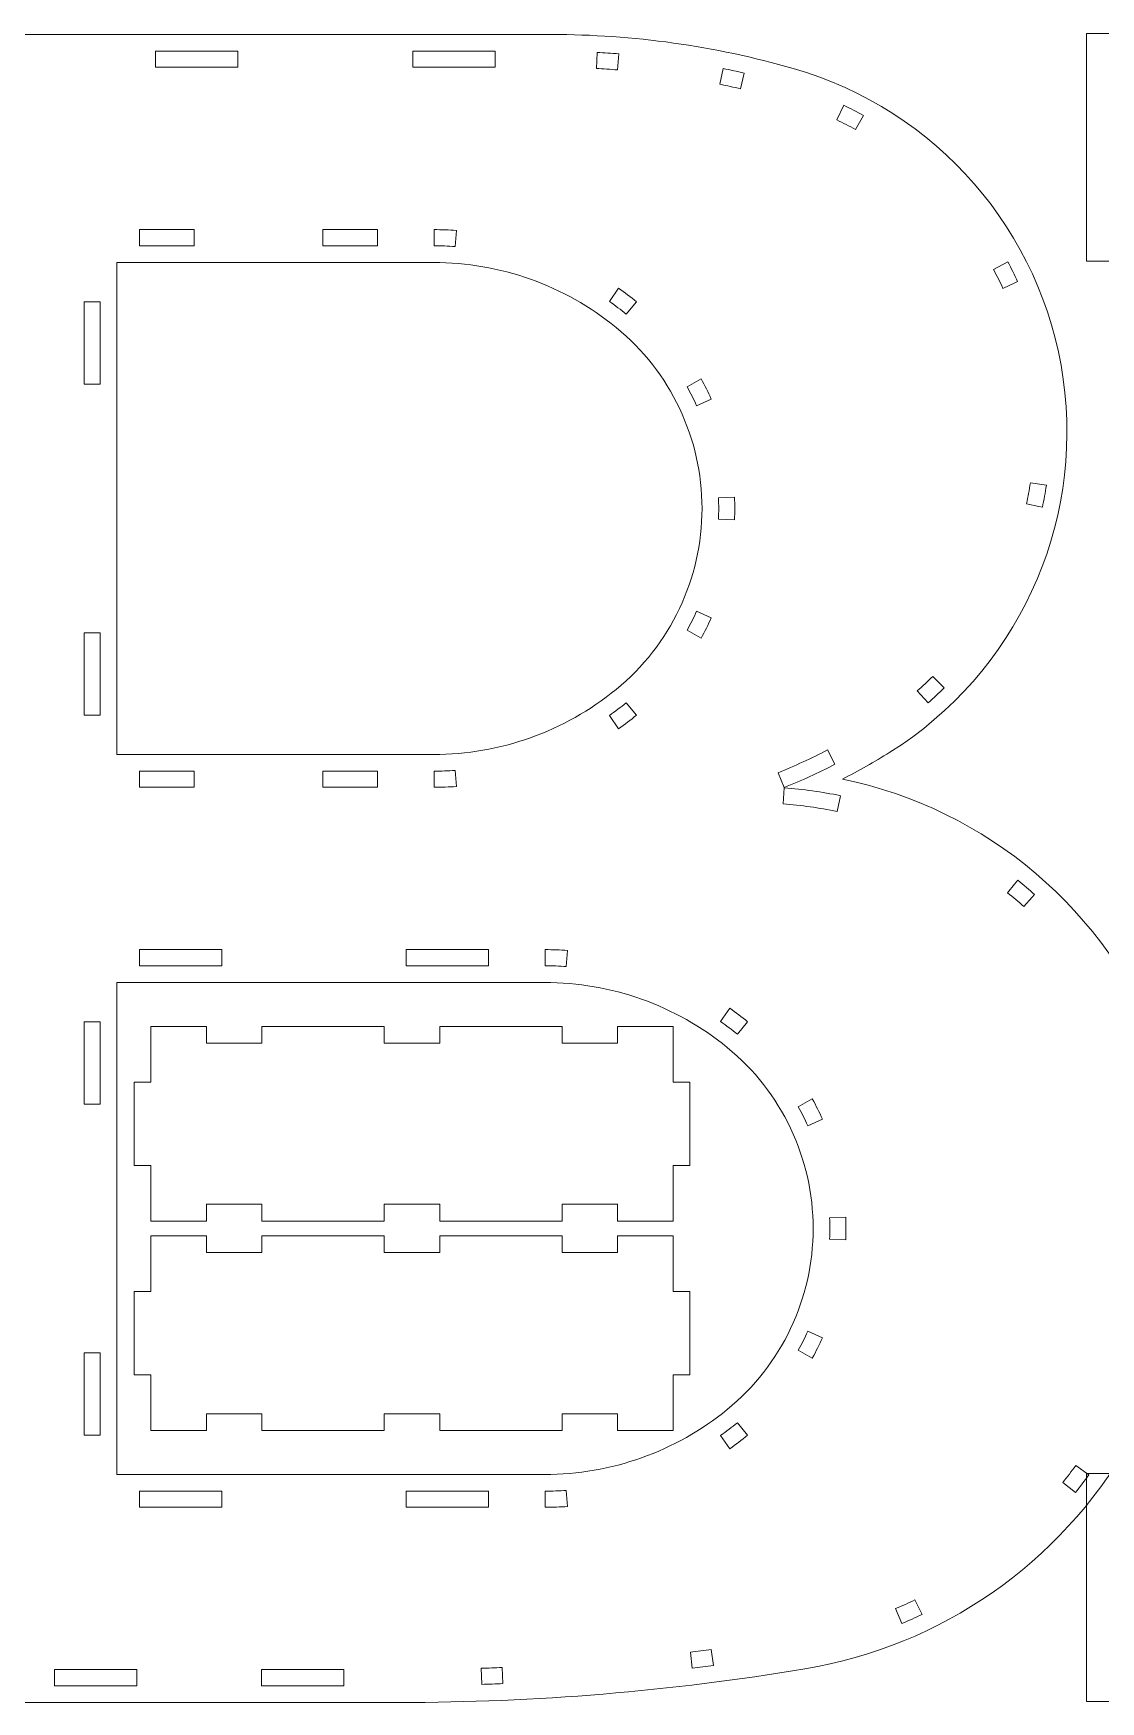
# Model space of a CAD drawing. Header units: millimetres. Extents: x -385 to 385, y -605 to 605.
# Drawn here: x -195.1 to -3, y -401.7 to -101.6 of the extents above; entities that cross this region are included whole.
import ezdxf

# ---------------------------------------------------------------- set-up
doc = ezdxf.new("R2010")
doc.units = ezdxf.units.MM
doc.header["$MEASUREMENT"] = 0
doc.layers.add('Camada 1', color=7, linetype='Continuous')

msp = doc.modelspace()

# ---------------------------------------------------------------- linework, layer by layer
at = {"layer": 'Camada 1', "color": 250, "lineweight": 20}
for points, knots in [([(-49.4804, -235.7803), (-23.5463, -241.1244), (-1.7989, -259.3912), (7.7275, -284.6107), (7.7275, -284.6107), (16.5055, -307.8492), (14.4118, -333.8051), (2.0224, -355.3361), (2.0224, -355.3361), (-10.3677, -376.8686), (-31.7535, -391.7199), (-56.2576, -395.8086), (-56.2576, -395.8086), (-80.3429, -399.8274), (-104.7484, -401.8495), (-129.1667, -401.8495), (-129.1667, -401.8495), (-129.1667, -401.8495), (-281.896, -401.8495), (-281.896, -401.8495), (-281.896, -401.8495), (-281.896, -401.8495), (-281.896, -360.8495), (-281.896, -360.8495), (-281.896, -360.8495), (-281.896, -360.8495), (-256.106, -360.8495), (-256.106, -360.8495), (-256.106, -360.8495), (-247.8208, -360.8495), (-241.106, -354.1348), (-241.106, -345.8496), (-241.106, -345.8496), (-241.106, -345.8496), (-241.106, -157.8496), (-241.106, -157.8496), (-241.106, -157.8496), (-241.106, -153.8715), (-242.6865, -150.056), (-245.4994, -147.243), (-245.4994, -147.243), (-248.3124, -144.4301), (-252.1279, -142.8496), (-256.106, -142.8496), (-256.106, -142.8496), (-256.106, -142.8496), (-281.896, -142.8496), (-281.896, -142.8496), (-281.896, -142.8496), (-281.896, -142.8496), (-281.896, -101.8496), (-281.896, -101.8496), (-281.896, -101.8496), (-281.896, -101.8496), (-101.9049, -101.8496), (-101.9049, -101.8496), (-101.9049, -101.8496), (-87.1881, -101.8496), (-72.5171, -103.9106), (-58.37, -107.9657), (-58.37, -107.9657), (-32.5653, -115.3624), (-13.5263, -137.2482), (-9.7742, -163.8286), (-9.7742, -163.8286), (-6.0251, -190.3869), (-18.2773, -216.7215), (-41.0074, -230.9603), (-41.0074, -230.9603), (-43.7625, -232.6861), (-46.59, -234.2944), (-49.4804, -235.7803)], [0, 0, 0, 0, 0.05263158, 0.05263158, 0.05263158, 0.05263158, 0.10526316, 0.10526316, 0.10526316, 0.10526316, 0.15789474, 0.15789474, 0.15789474, 0.15789474, 0.21052632, 0.21052632, 0.21052632, 0.21052632, 0.26315789, 0.26315789, 0.26315789, 0.26315789, 0.31578947, 0.31578947, 0.31578947, 0.31578947, 0.36842105, 0.36842105, 0.36842105, 0.36842105, 0.42105263, 0.42105263, 0.42105263, 0.42105263, 0.47368421, 0.47368421, 0.47368421, 0.47368421, 0.52631579, 0.52631579, 0.52631579, 0.52631579, 0.57894737, 0.57894737, 0.57894737, 0.57894737, 0.63157895, 0.63157895, 0.63157895, 0.63157895, 0.68421053, 0.68421053, 0.68421053, 0.68421053, 0.73684211, 0.73684211, 0.73684211, 0.73684211, 0.78947368, 0.78947368, 0.78947368, 0.78947368, 0.84210526, 0.84210526, 0.84210526, 0.84210526, 0.89473684, 0.89473684, 0.89473684, 0.89473684, 1, 1, 1, 1]), ([(226.8447, -267.7189), (252.7788, -262.3748), (274.5262, -244.108), (284.0526, -218.8885), (284.0526, -218.8885), (292.8306, -195.65), (290.7369, -169.6941), (278.3475, -148.1631), (278.3475, -148.1631), (265.9574, -126.6306), (244.5716, -111.7793), (220.0675, -107.6906), (220.0675, -107.6906), (195.9822, -103.6718), (171.5767, -101.6497), (147.1584, -101.6497), (147.1584, -101.6497), (147.1584, -101.6497), (-5.5709, -101.6497), (-5.5709, -101.6497), (-5.5709, -101.6497), (-5.5709, -101.6497), (-5.5709, -142.6497), (-5.5709, -142.6497), (-5.5709, -142.6497), (-5.5709, -142.6497), (20.2191, -142.6497), (20.2191, -142.6497), (20.2191, -142.6497), (28.5043, -142.6497), (35.2191, -149.3644), (35.2191, -157.6496), (35.2191, -157.6496), (35.2191, -157.6496), (35.2191, -345.6496), (35.2191, -345.6496), (35.2191, -345.6496), (35.2191, -349.6277), (33.6386, -353.4432), (30.8257, -356.2562), (30.8257, -356.2562), (28.0127, -359.0691), (24.1972, -360.6496), (20.2191, -360.6496), (20.2191, -360.6496), (20.2191, -360.6496), (-5.5709, -360.6496), (-5.5709, -360.6496), (-5.5709, -360.6496), (-5.5709, -360.6496), (-5.5709, -401.6496), (-5.5709, -401.6496), (-5.5709, -401.6496), (-5.5709, -401.6496), (174.4202, -401.6496), (174.4202, -401.6496), (174.4202, -401.6496), (189.137, -401.6496), (203.808, -399.5886), (217.9551, -395.5335), (217.9551, -395.5335), (243.7598, -388.1368), (262.7988, -366.251), (266.5509, -339.6706), (266.5509, -339.6706), (270.3, -313.1123), (258.0478, -286.7777), (235.3177, -272.5389), (235.3177, -272.5389), (232.5626, -270.8131), (229.7351, -269.2048), (226.8447, -267.7189)], [0, 0, 0, 0, 0.05263158, 0.05263158, 0.05263158, 0.05263158, 0.10526316, 0.10526316, 0.10526316, 0.10526316, 0.15789474, 0.15789474, 0.15789474, 0.15789474, 0.21052632, 0.21052632, 0.21052632, 0.21052632, 0.26315789, 0.26315789, 0.26315789, 0.26315789, 0.31578947, 0.31578947, 0.31578947, 0.31578947, 0.36842105, 0.36842105, 0.36842105, 0.36842105, 0.42105263, 0.42105263, 0.42105263, 0.42105263, 0.47368421, 0.47368421, 0.47368421, 0.47368421, 0.52631579, 0.52631579, 0.52631579, 0.52631579, 0.57894737, 0.57894737, 0.57894737, 0.57894737, 0.63157895, 0.63157895, 0.63157895, 0.63157895, 0.68421053, 0.68421053, 0.68421053, 0.68421053, 0.73684211, 0.73684211, 0.73684211, 0.73684211, 0.78947368, 0.78947368, 0.78947368, 0.78947368, 0.84210526, 0.84210526, 0.84210526, 0.84210526, 0.89473684, 0.89473684, 0.89473684, 0.89473684, 1, 1, 1, 1]), ([(-173.1384, -104.8496), (-173.1384, -104.8496), (-173.1384, -107.7498), (-173.1384, -107.7498), (-173.1384, -107.7498), (-173.1384, -107.7498), (-158.3384, -107.7498), (-158.3384, -107.7498), (-158.3384, -107.7498), (-158.3384, -107.7498), (-158.3384, -104.8496), (-158.3384, -104.8496), (-158.3384, -104.8496), (-158.3384, -104.8496), (-173.1384, -104.8496), (-173.1384, -104.8496)], [0, 0, 0, 0, 0.2, 0.2, 0.2, 0.2, 0.4, 0.4, 0.4, 0.4, 0.6, 0.6, 0.6, 0.6, 1, 1, 1, 1]), ([(-126.8097, -104.8496), (-126.8097, -104.8496), (-126.8097, -107.7498), (-126.8097, -107.7498), (-126.8097, -107.7498), (-126.8097, -107.7498), (-112.0097, -107.7498), (-112.0097, -107.7498), (-112.0097, -107.7498), (-112.0097, -107.7498), (-112.0097, -104.8496), (-112.0097, -104.8496), (-112.0097, -104.8496), (-112.0097, -104.8496), (-126.8097, -104.8496), (-126.8097, -104.8496)], [0, 0, 0, 0, 0.2, 0.2, 0.2, 0.2, 0.4, 0.4, 0.4, 0.4, 0.6, 0.6, 0.6, 0.6, 1, 1, 1, 1]), ([(-93.6548, -105.0695), (-93.6548, -105.0695), (-93.8073, -107.9657), (-93.8073, -107.9657), (-93.8073, -107.9657), (-92.5415, -108.0333), (-91.2766, -108.1167), (-90.0129, -108.2158), (-90.0129, -108.2158), (-90.0129, -108.2158), (-89.7841, -105.3243), (-89.7841, -105.3243), (-89.7841, -105.3243), (-91.0729, -105.2232), (-92.3633, -105.1383), (-93.6548, -105.0695)], [0, 0, 0, 0, 0.2, 0.2, 0.2, 0.2, 0.4, 0.4, 0.4, 0.4, 0.6, 0.6, 0.6, 0.6, 1, 1, 1, 1]), ([(-70.9882, -107.9643), (-70.9882, -107.9643), (-71.565, -110.8075), (-71.565, -110.8075), (-71.565, -110.8075), (-70.3229, -111.0604), (-69.084, -111.3288), (-67.8486, -111.6126), (-67.8486, -111.6126), (-67.8486, -111.6126), (-67.1971, -108.7857), (-67.1971, -108.7857), (-67.1971, -108.7857), (-68.4576, -108.4961), (-69.7214, -108.2222), (-70.9882, -107.9643)], [0, 0, 0, 0, 0.2, 0.2, 0.2, 0.2, 0.4, 0.4, 0.4, 0.4, 0.6, 0.6, 0.6, 0.6, 1, 1, 1, 1]), ([(-49.2876, -114.5859), (-49.2876, -114.5859), (-49.2893, -114.5893), (-49.2893, -114.5893), (-49.2893, -114.5893), (-49.2893, -114.5893), (-50.5352, -117.2077), (-50.5352, -117.2077), (-50.5352, -117.2077), (-49.3883, -117.7508), (-48.258, -118.329), (-47.1466, -118.9413), (-47.1466, -118.9413), (-47.1466, -118.9413), (-45.7387, -116.4027), (-45.7387, -116.4027), (-45.7387, -116.4027), (-46.8997, -115.7631), (-48.0825, -115.1563), (-49.2876, -114.5859)], [0, 0, 0, 0, 0.16666667, 0.16666667, 0.16666667, 0.16666667, 0.33333333, 0.33333333, 0.33333333, 0.33333333, 0.5, 0.5, 0.5, 0.5, 0.66666667, 0.66666667, 0.66666667, 0.66666667, 1, 1, 1, 1]), ([(-166.2107, -139.8496), (-166.2107, -139.8496), (-166.2107, -136.9498), (-166.2107, -136.9498), (-166.2107, -136.9498), (-166.2107, -136.9498), (-176.0107, -136.9498), (-176.0107, -136.9498), (-176.0107, -136.9498), (-176.0107, -136.9498), (-176.0107, -139.8496), (-176.0107, -139.8496), (-176.0107, -139.8496), (-176.0107, -139.8496), (-166.2107, -139.8496), (-166.2107, -139.8496)], [0, 0, 0, 0, 0.2, 0.2, 0.2, 0.2, 0.4, 0.4, 0.4, 0.4, 0.6, 0.6, 0.6, 0.6, 1, 1, 1, 1]), ([(-133.2107, -139.8496), (-133.2107, -139.8496), (-133.2107, -136.9498), (-133.2107, -136.9498), (-133.2107, -136.9498), (-133.2107, -136.9498), (-143.0107, -136.9498), (-143.0107, -136.9498), (-143.0107, -136.9498), (-143.0107, -136.9498), (-143.0107, -139.8496), (-143.0107, -139.8496), (-143.0107, -139.8496), (-143.0107, -139.8496), (-133.2107, -139.8496), (-133.2107, -139.8496)], [0, 0, 0, 0, 0.2, 0.2, 0.2, 0.2, 0.4, 0.4, 0.4, 0.4, 0.6, 0.6, 0.6, 0.6, 1, 1, 1, 1]), ([(-119.2132, -139.9882), (-119.2132, -139.9882), (-119.0024, -137.0958), (-119.0024, -137.0958), (-119.0024, -137.0958), (-120.3363, -137.0009), (-121.6735, -136.9522), (-123.0108, -136.9499), (-123.0108, -136.9499), (-123.0108, -136.9499), (-123.0108, -139.8501), (-123.0108, -139.8501), (-123.0108, -139.8501), (-121.7402, -139.8523), (-120.4738, -139.8987), (-119.2132, -139.9882)], [0, 0, 0, 0, 0.2, 0.2, 0.2, 0.2, 0.4, 0.4, 0.4, 0.4, 0.6, 0.6, 0.6, 0.6, 1, 1, 1, 1]), ([(-180.106, -142.8496), (-180.106, -142.8496), (-180.106, -231.3496), (-180.106, -231.3496), (-180.106, -231.3496), (-180.106, -231.3496), (-123.1061, -231.3496), (-123.1061, -231.3496), (-123.1061, -231.3496), (-111.133, -231.3496), (-99.5232, -227.2161), (-90.2441, -219.6496), (-90.2441, -219.6496), (-80.4627, -211.6735), (-74.7865, -199.7208), (-74.7865, -187.0997), (-74.7865, -187.0997), (-74.7865, -174.4786), (-80.4626, -162.5259), (-90.2439, -154.5498), (-90.2439, -154.5498), (-99.5231, -146.9832), (-111.1329, -142.8496), (-123.1061, -142.8496), (-123.1061, -142.8496), (-123.1061, -142.8496), (-180.106, -142.8496), (-180.106, -142.8496)], [0, 0, 0, 0, 0.125, 0.125, 0.125, 0.125, 0.25, 0.25, 0.25, 0.25, 0.375, 0.375, 0.375, 0.375, 0.5, 0.5, 0.5, 0.5, 0.625, 0.625, 0.625, 0.625, 0.75, 0.75, 0.75, 0.75, 1, 1, 1, 1]), ([(-19.759, -142.7355), (-19.759, -142.7355), (-22.3219, -144.1015), (-22.3219, -144.1015), (-22.3219, -144.1015), (-21.7246, -145.2211), (-21.1616, -146.359), (-20.6339, -147.5131), (-20.6339, -147.5131), (-20.6339, -147.5131), (-18.4678, -146.527), (-18.4678, -146.527), (-18.4678, -146.527), (-18.4678, -146.527), (-17.9911, -146.3044), (-17.9911, -146.3044), (-17.9911, -146.3044), (-18.5445, -145.0947), (-19.1348, -143.9048), (-19.759, -142.7355)], [0, 0, 0, 0, 0.16666667, 0.16666667, 0.16666667, 0.16666667, 0.33333333, 0.33333333, 0.33333333, 0.33333333, 0.5, 0.5, 0.5, 0.5, 0.66666667, 0.66666667, 0.66666667, 0.66666667, 1, 1, 1, 1]), ([(-183.106, -149.9498), (-183.106, -149.9498), (-186.0061, -149.9498), (-186.0061, -149.9498), (-186.0061, -149.9498), (-186.0061, -149.9498), (-186.0061, -164.7497), (-186.0061, -164.7497), (-186.0061, -164.7497), (-186.0061, -164.7497), (-183.106, -164.7497), (-183.106, -164.7497), (-183.106, -164.7497), (-183.106, -164.7497), (-183.106, -149.9498), (-183.106, -149.9498)], [0, 0, 0, 0, 0.2, 0.2, 0.2, 0.2, 0.4, 0.4, 0.4, 0.4, 0.6, 0.6, 0.6, 0.6, 1, 1, 1, 1]), ([(-88.4289, -152.1596), (-88.4289, -152.1596), (-86.5978, -149.9142), (-86.5978, -149.9142), (-86.5978, -149.9142), (-87.6356, -149.0708), (-88.7027, -148.2635), (-89.7965, -147.4941), (-89.7965, -147.4941), (-89.7965, -147.4941), (-91.4597, -149.8671), (-91.4597, -149.8671), (-91.4597, -149.8671), (-90.4261, -150.5943), (-89.4151, -151.3585), (-88.4289, -152.1596)], [0, 0, 0, 0, 0.2, 0.2, 0.2, 0.2, 0.4, 0.4, 0.4, 0.4, 0.6, 0.6, 0.6, 0.6, 1, 1, 1, 1]), ([(-75.7609, -168.6115), (-75.7609, -168.6115), (-73.1172, -167.4275), (-73.1172, -167.4275), (-73.1172, -167.4275), (-73.673, -166.1938), (-74.2809, -164.9837), (-74.939, -163.8014), (-74.939, -163.8014), (-74.939, -163.8014), (-77.4671, -165.2156), (-77.4671, -165.2156), (-77.4671, -165.2156), (-76.8507, -166.3233), (-76.2815, -167.4563), (-75.7609, -168.6115)], [0, 0, 0, 0, 0.2, 0.2, 0.2, 0.2, 0.4, 0.4, 0.4, 0.4, 0.6, 0.6, 0.6, 0.6, 1, 1, 1, 1]), ([(-12.8186, -182.9385), (-12.8186, -182.9385), (-15.6933, -182.5114), (-15.6933, -182.5114), (-15.6933, -182.5114), (-15.8809, -183.7665), (-16.1069, -185.0158), (-16.371, -186.2571), (-16.371, -186.2571), (-16.371, -186.2571), (-14.1968, -186.7233), (-14.1968, -186.7233), (-14.1968, -186.7233), (-14.1968, -186.7233), (-13.5298, -186.8603), (-13.5298, -186.8603), (-13.5298, -186.8603), (-13.2535, -185.5628), (-13.0154, -184.2552), (-12.8186, -182.9385)], [0, 0, 0, 0, 0.16666667, 0.16666667, 0.16666667, 0.16666667, 0.33333333, 0.33333333, 0.33333333, 0.33333333, 0.5, 0.5, 0.5, 0.5, 0.66666667, 0.66666667, 0.66666667, 0.66666667, 1, 1, 1, 1]), ([(-71.8266, -189), (-71.8266, -189), (-68.9342, -189.1287), (-68.9342, -189.1287), (-68.9342, -189.1287), (-68.8769, -187.7769), (-68.8769, -186.4227), (-68.9342, -185.0709), (-68.9342, -185.0709), (-68.9342, -185.0709), (-71.8266, -185.1994), (-71.8266, -185.1994), (-71.8266, -185.1994), (-71.7999, -185.831), (-71.7865, -186.4646), (-71.7865, -187.0997), (-71.7865, -187.0997), (-71.7865, -187.7348), (-71.7999, -188.3684), (-71.8266, -189)], [0, 0, 0, 0, 0.16666667, 0.16666667, 0.16666667, 0.16666667, 0.33333333, 0.33333333, 0.33333333, 0.33333333, 0.5, 0.5, 0.5, 0.5, 0.66666667, 0.66666667, 0.66666667, 0.66666667, 1, 1, 1, 1]), ([(-77.4672, -208.9838), (-77.4672, -208.9838), (-74.939, -210.398), (-74.939, -210.398), (-74.939, -210.398), (-74.2809, -209.2157), (-73.673, -208.0056), (-73.1172, -206.7719), (-73.1172, -206.7719), (-73.1172, -206.7719), (-75.7609, -205.5878), (-75.7609, -205.5878), (-75.7609, -205.5878), (-76.2815, -206.743), (-76.8507, -207.8761), (-77.4672, -208.9838)], [0, 0, 0, 0, 0.2, 0.2, 0.2, 0.2, 0.4, 0.4, 0.4, 0.4, 0.6, 0.6, 0.6, 0.6, 1, 1, 1, 1]), ([(-183.106, -209.4497), (-183.106, -209.4497), (-186.0061, -209.4497), (-186.0061, -209.4497), (-186.0061, -209.4497), (-186.0061, -209.4497), (-186.0061, -224.2497), (-186.0061, -224.2497), (-186.0061, -224.2497), (-186.0061, -224.2497), (-183.106, -224.2497), (-183.106, -224.2497), (-183.106, -224.2497), (-183.106, -224.2497), (-183.106, -209.4497), (-183.106, -209.4497)], [0, 0, 0, 0, 0.2, 0.2, 0.2, 0.2, 0.4, 0.4, 0.4, 0.4, 0.6, 0.6, 0.6, 0.6, 1, 1, 1, 1]), ([(-31.2161, -219.3675), (-31.2161, -219.3675), (-31.219, -219.3646), (-31.219, -219.3646), (-31.219, -219.3646), (-31.219, -219.3646), (-33.2612, -217.3062), (-33.2612, -217.3062), (-33.2612, -217.3062), (-34.1597, -218.202), (-35.0856, -219.0704), (-36.0372, -219.9096), (-36.0372, -219.9096), (-36.0372, -219.9096), (-34.1121, -222.0845), (-34.1121, -222.0845), (-34.1121, -222.0845), (-33.1162, -221.2062), (-32.1511, -220.2996), (-31.2161, -219.3675)], [0, 0, 0, 0, 0.16666667, 0.16666667, 0.16666667, 0.16666667, 0.33333333, 0.33333333, 0.33333333, 0.33333333, 0.5, 0.5, 0.5, 0.5, 0.66666667, 0.66666667, 0.66666667, 0.66666667, 1, 1, 1, 1]), ([(-91.4598, -224.3323), (-91.4598, -224.3323), (-89.7965, -226.7054), (-89.7965, -226.7054), (-89.7965, -226.7054), (-88.7027, -225.936), (-87.6356, -225.1287), (-86.5978, -224.2853), (-86.5978, -224.2853), (-86.5978, -224.2853), (-88.429, -222.0398), (-88.429, -222.0398), (-88.429, -222.0398), (-89.4153, -222.8408), (-90.4263, -223.6051), (-91.4598, -224.3323)], [0, 0, 0, 0, 0.2, 0.2, 0.2, 0.2, 0.4, 0.4, 0.4, 0.4, 0.6, 0.6, 0.6, 0.6, 1, 1, 1, 1]), ([(-50.8588, -233.1158), (-50.8588, -233.1158), (-52.1872, -230.5358), (-52.1872, -230.5358), (-52.1872, -230.5358), (-55.0964, -232.031), (-58.0726, -233.3954), (-61.1043, -234.6233), (-61.1043, -234.6233), (-61.1043, -234.6233), (-60.0175, -237.3137), (-60.0175, -237.3137), (-60.0175, -237.3137), (-56.9017, -236.0519), (-53.8458, -234.6511), (-50.8588, -233.1158)], [0, 0, 0, 0, 0.2, 0.2, 0.2, 0.2, 0.4, 0.4, 0.4, 0.4, 0.6, 0.6, 0.6, 0.6, 1, 1, 1, 1]), ([(-176.0107, -234.3496), (-176.0107, -234.3496), (-176.0107, -237.2497), (-176.0107, -237.2497), (-176.0107, -237.2497), (-176.0107, -237.2497), (-166.2107, -237.2497), (-166.2107, -237.2497), (-166.2107, -237.2497), (-166.2107, -237.2497), (-166.2107, -234.3496), (-166.2107, -234.3496), (-166.2107, -234.3496), (-166.2107, -234.3496), (-176.0107, -234.3496), (-176.0107, -234.3496)], [0, 0, 0, 0, 0.2, 0.2, 0.2, 0.2, 0.4, 0.4, 0.4, 0.4, 0.6, 0.6, 0.6, 0.6, 1, 1, 1, 1]), ([(-143.0107, -237.2497), (-143.0107, -237.2497), (-133.2107, -237.2497), (-133.2107, -237.2497), (-133.2107, -237.2497), (-133.2107, -237.2497), (-133.2107, -234.3496), (-133.2107, -234.3496), (-133.2107, -234.3496), (-133.2107, -234.3496), (-143.0107, -234.3496), (-143.0107, -234.3496), (-143.0107, -234.3496), (-143.0107, -234.3496), (-143.0107, -237.2497), (-143.0107, -237.2497)], [0, 0, 0, 0, 0.2, 0.2, 0.2, 0.2, 0.4, 0.4, 0.4, 0.4, 0.6, 0.6, 0.6, 0.6, 1, 1, 1, 1]), ([(-123.0108, -234.3491), (-123.0108, -234.3491), (-123.0108, -237.2496), (-123.0108, -237.2496), (-123.0108, -237.2496), (-121.6735, -237.2473), (-120.3363, -237.1986), (-119.0024, -237.1037), (-119.0024, -237.1037), (-119.0024, -237.1037), (-119.2132, -234.211), (-119.2132, -234.211), (-119.2132, -234.211), (-120.4737, -234.3004), (-121.7402, -234.3469), (-123.0108, -234.3491)], [0, 0, 0, 0, 0.2, 0.2, 0.2, 0.2, 0.4, 0.4, 0.4, 0.4, 0.6, 0.6, 0.6, 0.6, 1, 1, 1, 1]), ([(-50.4885, -241.6), (-50.4885, -241.6), (-49.8914, -238.7619), (-49.8914, -238.7619), (-49.8914, -238.7619), (-53.1995, -238.0709), (-56.5784, -237.597), (-60.0111, -237.357), (-60.0111, -237.357), (-60.0111, -237.357), (-60.2096, -240.2498), (-60.2096, -240.2498), (-60.2096, -240.2498), (-56.9433, -240.4785), (-53.6935, -240.9299), (-50.4885, -241.6)], [0, 0, 0, 0, 0.2, 0.2, 0.2, 0.2, 0.4, 0.4, 0.4, 0.4, 0.6, 0.6, 0.6, 0.6, 1, 1, 1, 1]), ([(-17.9351, -253.9773), (-17.9351, -253.9773), (-18.5476, -254.6785), (-18.5476, -254.6785), (-18.5476, -254.6785), (-18.5476, -254.6785), (-19.7874, -256.2093), (-19.7874, -256.2093), (-19.7874, -256.2093), (-18.8026, -257.0092), (-17.839, -257.8351), (-16.8978, -258.6858), (-16.8978, -258.6858), (-16.8978, -258.6858), (-15.3758, -257.0069), (-15.3758, -257.0069), (-15.3758, -257.0069), (-15.3758, -257.0069), (-14.9242, -256.5594), (-14.9242, -256.5594), (-14.9242, -256.5594), (-15.9054, -255.672), (-16.9093, -254.8109), (-17.9351, -253.9773)], [0, 0, 0, 0, 0.14285714, 0.14285714, 0.14285714, 0.14285714, 0.28571429, 0.28571429, 0.28571429, 0.28571429, 0.42857143, 0.42857143, 0.42857143, 0.42857143, 0.57142857, 0.57142857, 0.57142857, 0.57142857, 0.71428571, 0.71428571, 0.71428571, 0.71428571, 1, 1, 1, 1]), ([(-161.2061, -269.3495), (-161.2061, -269.3495), (-161.2061, -266.4496), (-161.2061, -266.4496), (-161.2061, -266.4496), (-161.2061, -266.4496), (-176.0061, -266.4496), (-176.0061, -266.4496), (-176.0061, -266.4496), (-176.0061, -266.4496), (-176.0061, -269.3495), (-176.0061, -269.3495), (-176.0061, -269.3495), (-176.0061, -269.3495), (-161.2061, -269.3495), (-161.2061, -269.3495)], [0, 0, 0, 0, 0.2, 0.2, 0.2, 0.2, 0.4, 0.4, 0.4, 0.4, 0.6, 0.6, 0.6, 0.6, 1, 1, 1, 1]), ([(-113.2062, -269.3495), (-113.2062, -269.3495), (-113.2062, -266.4496), (-113.2062, -266.4496), (-113.2062, -266.4496), (-113.2062, -266.4496), (-128.0062, -266.4496), (-128.0062, -266.4496), (-128.0062, -266.4496), (-128.0062, -266.4496), (-128.0062, -269.3495), (-128.0062, -269.3495), (-128.0062, -269.3495), (-128.0062, -269.3495), (-113.2062, -269.3495), (-113.2062, -269.3495)], [0, 0, 0, 0, 0.2, 0.2, 0.2, 0.2, 0.4, 0.4, 0.4, 0.4, 0.6, 0.6, 0.6, 0.6, 1, 1, 1, 1]), ([(-99.2086, -269.4885), (-99.2086, -269.4885), (-98.9978, -266.5956), (-98.9978, -266.5956), (-98.9978, -266.5956), (-100.3317, -266.5007), (-101.6689, -266.452), (-103.0062, -266.4497), (-103.0062, -266.4497), (-103.0062, -266.4497), (-103.0062, -269.35), (-103.0062, -269.35), (-103.0062, -269.35), (-101.7356, -269.3523), (-100.4691, -269.399), (-99.2086, -269.4885)], [0, 0, 0, 0, 0.2, 0.2, 0.2, 0.2, 0.4, 0.4, 0.4, 0.4, 0.6, 0.6, 0.6, 0.6, 1, 1, 1, 1]), ([(-180.106, -272.3495), (-180.106, -272.3495), (-180.106, -360.8495), (-180.106, -360.8495), (-180.106, -360.8495), (-180.106, -360.8495), (-103.1061, -360.8495), (-103.1061, -360.8495), (-103.1061, -360.8495), (-91.133, -360.8495), (-79.5232, -356.716), (-70.2441, -349.1495), (-70.2441, -349.1495), (-60.4627, -341.1734), (-54.7865, -329.2207), (-54.7865, -316.5996), (-54.7865, -316.5996), (-54.7865, -303.9785), (-60.4626, -292.0258), (-70.2439, -284.0497), (-70.2439, -284.0497), (-79.5231, -276.4831), (-91.1329, -272.3495), (-103.1061, -272.3495), (-103.1061, -272.3495), (-103.1061, -272.3495), (-180.106, -272.3495), (-180.106, -272.3495)], [0, 0, 0, 0, 0.125, 0.125, 0.125, 0.125, 0.25, 0.25, 0.25, 0.25, 0.375, 0.375, 0.375, 0.375, 0.5, 0.5, 0.5, 0.5, 0.625, 0.625, 0.625, 0.625, 0.75, 0.75, 0.75, 0.75, 1, 1, 1, 1]), ([(-68.4261, -281.6617), (-68.4261, -281.6617), (-66.5932, -279.414), (-66.5932, -279.414), (-66.5932, -279.414), (-67.631, -278.5706), (-68.6981, -277.7633), (-69.7919, -276.9939), (-69.7919, -276.9939), (-69.7919, -276.9939), (-71.4567, -279.3691), (-71.4567, -279.3691), (-71.4567, -279.3691), (-70.4233, -280.0963), (-69.4122, -280.8606), (-68.4261, -281.6617)], [0, 0, 0, 0, 0.2, 0.2, 0.2, 0.2, 0.4, 0.4, 0.4, 0.4, 0.6, 0.6, 0.6, 0.6, 1, 1, 1, 1]), ([(-183.106, -279.4496), (-183.106, -279.4496), (-186.0061, -279.4496), (-186.0061, -279.4496), (-186.0061, -279.4496), (-186.0061, -279.4496), (-186.0061, -294.2496), (-186.0061, -294.2496), (-186.0061, -294.2496), (-186.0061, -294.2496), (-183.106, -294.2496), (-183.106, -294.2496), (-183.106, -294.2496), (-183.106, -294.2496), (-183.106, -279.4496), (-183.106, -279.4496)], [0, 0, 0, 0, 0.2, 0.2, 0.2, 0.2, 0.4, 0.4, 0.4, 0.4, 0.6, 0.6, 0.6, 0.6, 1, 1, 1, 1]), ([(-79.9837, -315.2563), (-79.9837, -315.2563), (-79.9837, -305.2563), (-79.9837, -305.2563), (-79.9837, -305.2563), (-79.9837, -305.2563), (-76.9837, -305.2563), (-76.9837, -305.2563), (-76.9837, -305.2563), (-76.9837, -305.2563), (-76.9837, -290.2563), (-76.9837, -290.2563), (-76.9837, -290.2563), (-76.9837, -290.2563), (-79.9837, -290.2563), (-79.9837, -290.2563), (-79.9837, -290.2563), (-79.9837, -290.2563), (-79.9837, -280.2563), (-79.9837, -280.2563), (-79.9837, -280.2563), (-79.9837, -280.2563), (-89.9837, -280.2563), (-89.9837, -280.2563), (-89.9837, -280.2563), (-89.9837, -280.2563), (-89.9837, -283.2563), (-89.9837, -283.2563), (-89.9837, -283.2563), (-89.9837, -283.2563), (-99.9837, -283.2563), (-99.9837, -283.2563), (-99.9837, -283.2563), (-99.9837, -283.2563), (-99.9837, -280.2563), (-99.9837, -280.2563), (-99.9837, -280.2563), (-99.9837, -280.2563), (-121.9837, -280.2563), (-121.9837, -280.2563), (-121.9837, -280.2563), (-121.9837, -280.2563), (-121.9837, -283.2563), (-121.9837, -283.2563), (-121.9837, -283.2563), (-121.9837, -283.2563), (-131.9837, -283.2563), (-131.9837, -283.2563), (-131.9837, -283.2563), (-131.9837, -283.2563), (-131.9837, -280.2563), (-131.9837, -280.2563), (-131.9837, -280.2563), (-131.9837, -280.2563), (-153.9837, -280.2563), (-153.9837, -280.2563), (-153.9837, -280.2563), (-153.9837, -280.2563), (-153.9837, -283.2563), (-153.9837, -283.2563), (-153.9837, -283.2563), (-153.9837, -283.2563), (-163.9837, -283.2563), (-163.9837, -283.2563), (-163.9837, -283.2563), (-163.9837, -283.2563), (-163.9837, -280.2563), (-163.9837, -280.2563), (-163.9837, -280.2563), (-163.9837, -280.2563), (-173.9837, -280.2563), (-173.9837, -280.2563), (-173.9837, -280.2563), (-173.9837, -280.2563), (-173.9837, -290.2563), (-173.9837, -290.2563), (-173.9837, -290.2563), (-173.9837, -290.2563), (-176.9837, -290.2563), (-176.9837, -290.2563), (-176.9837, -290.2563), (-176.9837, -290.2563), (-176.9837, -305.2563), (-176.9837, -305.2563), (-176.9837, -305.2563), (-176.9837, -305.2563), (-173.9837, -305.2563), (-173.9837, -305.2563), (-173.9837, -305.2563), (-173.9837, -305.2563), (-173.9837, -315.2563), (-173.9837, -315.2563), (-173.9837, -315.2563), (-173.9837, -315.2563), (-163.9837, -315.2563), (-163.9837, -315.2563), (-163.9837, -315.2563), (-163.9837, -315.2563), (-163.9837, -312.2563), (-163.9837, -312.2563), (-163.9837, -312.2563), (-163.9837, -312.2563), (-153.9837, -312.2563), (-153.9837, -312.2563), (-153.9837, -312.2563), (-153.9837, -312.2563), (-153.9837, -315.2563), (-153.9837, -315.2563), (-153.9837, -315.2563), (-153.9837, -315.2563), (-131.9837, -315.2563), (-131.9837, -315.2563), (-131.9837, -315.2563), (-131.9837, -315.2563), (-131.9837, -312.2563), (-131.9837, -312.2563), (-131.9837, -312.2563), (-131.9837, -312.2563), (-121.9837, -312.2563), (-121.9837, -312.2563), (-121.9837, -312.2563), (-121.9837, -312.2563), (-121.9837, -315.2563), (-121.9837, -315.2563), (-121.9837, -315.2563), (-121.9837, -315.2563), (-99.9837, -315.2563), (-99.9837, -315.2563), (-99.9837, -315.2563), (-99.9837, -315.2563), (-99.9837, -312.2563), (-99.9837, -312.2563), (-99.9837, -312.2563), (-99.9837, -312.2563), (-89.9837, -312.2563), (-89.9837, -312.2563), (-89.9837, -312.2563), (-89.9837, -312.2563), (-89.9837, -315.2563), (-89.9837, -315.2563), (-89.9837, -315.2563), (-89.9837, -315.2563), (-79.9837, -315.2563), (-79.9837, -315.2563)], [0, 0, 0, 0, 0.02702703, 0.02702703, 0.02702703, 0.02702703, 0.05405405, 0.05405405, 0.05405405, 0.05405405, 0.08108108, 0.08108108, 0.08108108, 0.08108108, 0.10810811, 0.10810811, 0.10810811, 0.10810811, 0.13513514, 0.13513514, 0.13513514, 0.13513514, 0.16216216, 0.16216216, 0.16216216, 0.16216216, 0.18918919, 0.18918919, 0.18918919, 0.18918919, 0.21621622, 0.21621622, 0.21621622, 0.21621622, 0.24324324, 0.24324324, 0.24324324, 0.24324324, 0.27027027, 0.27027027, 0.27027027, 0.27027027, 0.2972973, 0.2972973, 0.2972973, 0.2972973, 0.32432432, 0.32432432, 0.32432432, 0.32432432, 0.35135135, 0.35135135, 0.35135135, 0.35135135, 0.37837838, 0.37837838, 0.37837838, 0.37837838, 0.40540541, 0.40540541, 0.40540541, 0.40540541, 0.43243243, 0.43243243, 0.43243243, 0.43243243, 0.45945946, 0.45945946, 0.45945946, 0.45945946, 0.48648649, 0.48648649, 0.48648649, 0.48648649, 0.51351351, 0.51351351, 0.51351351, 0.51351351, 0.54054054, 0.54054054, 0.54054054, 0.54054054, 0.56756757, 0.56756757, 0.56756757, 0.56756757, 0.59459459, 0.59459459, 0.59459459, 0.59459459, 0.62162162, 0.62162162, 0.62162162, 0.62162162, 0.64864865, 0.64864865, 0.64864865, 0.64864865, 0.67567568, 0.67567568, 0.67567568, 0.67567568, 0.7027027, 0.7027027, 0.7027027, 0.7027027, 0.72972973, 0.72972973, 0.72972973, 0.72972973, 0.75675676, 0.75675676, 0.75675676, 0.75675676, 0.78378378, 0.78378378, 0.78378378, 0.78378378, 0.81081081, 0.81081081, 0.81081081, 0.81081081, 0.83783784, 0.83783784, 0.83783784, 0.83783784, 0.86486486, 0.86486486, 0.86486486, 0.86486486, 0.89189189, 0.89189189, 0.89189189, 0.89189189, 0.91891892, 0.91891892, 0.91891892, 0.91891892, 0.94594595, 0.94594595, 0.94594595, 0.94594595, 1, 1, 1, 1]), ([(-55.7601, -298.1131), (-55.7601, -298.1131), (-53.1126, -296.9274), (-53.1126, -296.9274), (-53.1126, -296.9274), (-53.6684, -295.6937), (-54.2763, -294.4836), (-54.9344, -293.3013), (-54.9344, -293.3013), (-54.9344, -293.3013), (-57.466, -294.7175), (-57.466, -294.7175), (-57.466, -294.7175), (-56.8497, -295.8251), (-56.2806, -296.958), (-55.7601, -298.1131)], [0, 0, 0, 0, 0.2, 0.2, 0.2, 0.2, 0.4, 0.4, 0.4, 0.4, 0.6, 0.6, 0.6, 0.6, 1, 1, 1, 1]), ([(-48.9296, -314.5708), (-48.9296, -314.5708), (-51.8266, -314.6995), (-51.8266, -314.6995), (-51.8266, -314.6995), (-51.8, -315.331), (-51.7865, -315.9645), (-51.7865, -316.5996), (-51.7865, -316.5996), (-51.7865, -317.2347), (-51.7999, -317.8682), (-51.8266, -318.4997), (-51.8266, -318.4997), (-51.8266, -318.4997), (-48.9296, -318.6286), (-48.9296, -318.6286), (-48.9296, -318.6286), (-48.8723, -317.2768), (-48.8723, -315.9226), (-48.9296, -314.5708)], [0, 0, 0, 0, 0.16666667, 0.16666667, 0.16666667, 0.16666667, 0.33333333, 0.33333333, 0.33333333, 0.33333333, 0.5, 0.5, 0.5, 0.5, 0.66666667, 0.66666667, 0.66666667, 0.66666667, 1, 1, 1, 1]), ([(-79.9837, -352.933), (-79.9837, -352.933), (-79.9837, -342.933), (-79.9837, -342.933), (-79.9837, -342.933), (-79.9837, -342.933), (-76.9837, -342.933), (-76.9837, -342.933), (-76.9837, -342.933), (-76.9837, -342.933), (-76.9837, -327.933), (-76.9837, -327.933), (-76.9837, -327.933), (-76.9837, -327.933), (-79.9837, -327.933), (-79.9837, -327.933), (-79.9837, -327.933), (-79.9837, -327.933), (-79.9837, -317.933), (-79.9837, -317.933), (-79.9837, -317.933), (-79.9837, -317.933), (-89.9837, -317.933), (-89.9837, -317.933), (-89.9837, -317.933), (-89.9837, -317.933), (-89.9837, -320.933), (-89.9837, -320.933), (-89.9837, -320.933), (-89.9837, -320.933), (-99.9837, -320.933), (-99.9837, -320.933), (-99.9837, -320.933), (-99.9837, -320.933), (-99.9837, -317.933), (-99.9837, -317.933), (-99.9837, -317.933), (-99.9837, -317.933), (-121.9837, -317.933), (-121.9837, -317.933), (-121.9837, -317.933), (-121.9837, -317.933), (-121.9837, -320.933), (-121.9837, -320.933), (-121.9837, -320.933), (-121.9837, -320.933), (-131.9837, -320.933), (-131.9837, -320.933), (-131.9837, -320.933), (-131.9837, -320.933), (-131.9837, -317.933), (-131.9837, -317.933), (-131.9837, -317.933), (-131.9837, -317.933), (-153.9837, -317.933), (-153.9837, -317.933), (-153.9837, -317.933), (-153.9837, -317.933), (-153.9837, -320.933), (-153.9837, -320.933), (-153.9837, -320.933), (-153.9837, -320.933), (-163.9837, -320.933), (-163.9837, -320.933), (-163.9837, -320.933), (-163.9837, -320.933), (-163.9837, -317.933), (-163.9837, -317.933), (-163.9837, -317.933), (-163.9837, -317.933), (-173.9837, -317.933), (-173.9837, -317.933), (-173.9837, -317.933), (-173.9837, -317.933), (-173.9837, -327.933), (-173.9837, -327.933), (-173.9837, -327.933), (-173.9837, -327.933), (-176.9837, -327.933), (-176.9837, -327.933), (-176.9837, -327.933), (-176.9837, -327.933), (-176.9837, -342.933), (-176.9837, -342.933), (-176.9837, -342.933), (-176.9837, -342.933), (-173.9837, -342.933), (-173.9837, -342.933), (-173.9837, -342.933), (-173.9837, -342.933), (-173.9837, -352.933), (-173.9837, -352.933), (-173.9837, -352.933), (-173.9837, -352.933), (-163.9837, -352.933), (-163.9837, -352.933), (-163.9837, -352.933), (-163.9837, -352.933), (-163.9837, -349.933), (-163.9837, -349.933), (-163.9837, -349.933), (-163.9837, -349.933), (-153.9837, -349.933), (-153.9837, -349.933), (-153.9837, -349.933), (-153.9837, -349.933), (-153.9837, -352.933), (-153.9837, -352.933), (-153.9837, -352.933), (-153.9837, -352.933), (-131.9837, -352.933), (-131.9837, -352.933), (-131.9837, -352.933), (-131.9837, -352.933), (-131.9837, -349.933), (-131.9837, -349.933), (-131.9837, -349.933), (-131.9837, -349.933), (-121.9837, -349.933), (-121.9837, -349.933), (-121.9837, -349.933), (-121.9837, -349.933), (-121.9837, -352.933), (-121.9837, -352.933), (-121.9837, -352.933), (-121.9837, -352.933), (-99.9837, -352.933), (-99.9837, -352.933), (-99.9837, -352.933), (-99.9837, -352.933), (-99.9837, -349.933), (-99.9837, -349.933), (-99.9837, -349.933), (-99.9837, -349.933), (-89.9837, -349.933), (-89.9837, -349.933), (-89.9837, -349.933), (-89.9837, -349.933), (-89.9837, -352.933), (-89.9837, -352.933), (-89.9837, -352.933), (-89.9837, -352.933), (-79.9837, -352.933), (-79.9837, -352.933)], [0, 0, 0, 0, 0.02702703, 0.02702703, 0.02702703, 0.02702703, 0.05405405, 0.05405405, 0.05405405, 0.05405405, 0.08108108, 0.08108108, 0.08108108, 0.08108108, 0.10810811, 0.10810811, 0.10810811, 0.10810811, 0.13513514, 0.13513514, 0.13513514, 0.13513514, 0.16216216, 0.16216216, 0.16216216, 0.16216216, 0.18918919, 0.18918919, 0.18918919, 0.18918919, 0.21621622, 0.21621622, 0.21621622, 0.21621622, 0.24324324, 0.24324324, 0.24324324, 0.24324324, 0.27027027, 0.27027027, 0.27027027, 0.27027027, 0.2972973, 0.2972973, 0.2972973, 0.2972973, 0.32432432, 0.32432432, 0.32432432, 0.32432432, 0.35135135, 0.35135135, 0.35135135, 0.35135135, 0.37837838, 0.37837838, 0.37837838, 0.37837838, 0.40540541, 0.40540541, 0.40540541, 0.40540541, 0.43243243, 0.43243243, 0.43243243, 0.43243243, 0.45945946, 0.45945946, 0.45945946, 0.45945946, 0.48648649, 0.48648649, 0.48648649, 0.48648649, 0.51351351, 0.51351351, 0.51351351, 0.51351351, 0.54054054, 0.54054054, 0.54054054, 0.54054054, 0.56756757, 0.56756757, 0.56756757, 0.56756757, 0.59459459, 0.59459459, 0.59459459, 0.59459459, 0.62162162, 0.62162162, 0.62162162, 0.62162162, 0.64864865, 0.64864865, 0.64864865, 0.64864865, 0.67567568, 0.67567568, 0.67567568, 0.67567568, 0.7027027, 0.7027027, 0.7027027, 0.7027027, 0.72972973, 0.72972973, 0.72972973, 0.72972973, 0.75675676, 0.75675676, 0.75675676, 0.75675676, 0.78378378, 0.78378378, 0.78378378, 0.78378378, 0.81081081, 0.81081081, 0.81081081, 0.81081081, 0.83783784, 0.83783784, 0.83783784, 0.83783784, 0.86486486, 0.86486486, 0.86486486, 0.86486486, 0.89189189, 0.89189189, 0.89189189, 0.89189189, 0.91891892, 0.91891892, 0.91891892, 0.91891892, 0.94594595, 0.94594595, 0.94594595, 0.94594595, 1, 1, 1, 1]), ([(-57.4661, -338.4817), (-57.4661, -338.4817), (-54.9344, -339.8979), (-54.9344, -339.8979), (-54.9344, -339.8979), (-54.2763, -338.7156), (-53.6684, -337.5055), (-53.1126, -336.2718), (-53.1126, -336.2718), (-53.1126, -336.2718), (-55.7602, -335.086), (-55.7602, -335.086), (-55.7602, -335.086), (-56.2808, -336.2411), (-56.8498, -337.3741), (-57.4661, -338.4817)], [0, 0, 0, 0, 0.2, 0.2, 0.2, 0.2, 0.4, 0.4, 0.4, 0.4, 0.6, 0.6, 0.6, 0.6, 1, 1, 1, 1]), ([(-183.106, -338.9496), (-183.106, -338.9496), (-186.0061, -338.9496), (-186.0061, -338.9496), (-186.0061, -338.9496), (-186.0061, -338.9496), (-186.0061, -353.7495), (-186.0061, -353.7495), (-186.0061, -353.7495), (-186.0061, -353.7495), (-183.106, -353.7495), (-183.106, -353.7495), (-183.106, -353.7495), (-183.106, -353.7495), (-183.106, -338.9496), (-183.106, -338.9496)], [0, 0, 0, 0, 0.2, 0.2, 0.2, 0.2, 0.4, 0.4, 0.4, 0.4, 0.6, 0.6, 0.6, 0.6, 1, 1, 1, 1]), ([(-71.4567, -353.8299), (-71.4567, -353.8299), (-69.7919, -356.2052), (-69.7919, -356.2052), (-69.7919, -356.2052), (-68.6981, -355.4358), (-67.631, -354.6285), (-66.5932, -353.7851), (-66.5932, -353.7851), (-66.5932, -353.7851), (-68.4262, -351.5374), (-68.4262, -351.5374), (-68.4262, -351.5374), (-69.4123, -352.3385), (-70.4233, -353.1027), (-71.4567, -353.8299)], [0, 0, 0, 0, 0.2, 0.2, 0.2, 0.2, 0.4, 0.4, 0.4, 0.4, 0.6, 0.6, 0.6, 0.6, 1, 1, 1, 1]), ([(-5.1739, -360.9299), (-5.1739, -360.9299), (-7.5353, -359.2422), (-7.5353, -359.2422), (-7.5353, -359.2422), (-8.2809, -360.2689), (-9.0518, -361.2772), (-9.8471, -362.2659), (-9.8471, -362.2659), (-9.8471, -362.2659), (-7.5922, -364.0947), (-7.5922, -364.0947), (-7.5922, -364.0947), (-6.7614, -363.0622), (-5.9553, -362.0067), (-5.1739, -360.9299)], [0, 0, 0, 0, 0.2, 0.2, 0.2, 0.2, 0.4, 0.4, 0.4, 0.4, 0.6, 0.6, 0.6, 0.6, 1, 1, 1, 1]), ([(-176.0061, -363.8495), (-176.0061, -363.8495), (-176.0061, -366.7495), (-176.0061, -366.7495), (-176.0061, -366.7495), (-176.0061, -366.7495), (-161.2061, -366.7495), (-161.2061, -366.7495), (-161.2061, -366.7495), (-161.2061, -366.7495), (-161.2061, -363.8495), (-161.2061, -363.8495), (-161.2061, -363.8495), (-161.2061, -363.8495), (-176.0061, -363.8495), (-176.0061, -363.8495)], [0, 0, 0, 0, 0.2, 0.2, 0.2, 0.2, 0.4, 0.4, 0.4, 0.4, 0.6, 0.6, 0.6, 0.6, 1, 1, 1, 1]), ([(-128.0062, -363.8495), (-128.0062, -363.8495), (-128.0062, -366.7495), (-128.0062, -366.7495), (-128.0062, -366.7495), (-128.0062, -366.7495), (-113.2062, -366.7495), (-113.2062, -366.7495), (-113.2062, -366.7495), (-113.2062, -366.7495), (-113.2062, -363.8495), (-113.2062, -363.8495), (-113.2062, -363.8495), (-113.2062, -363.8495), (-128.0062, -363.8495), (-128.0062, -363.8495)], [0, 0, 0, 0, 0.2, 0.2, 0.2, 0.2, 0.4, 0.4, 0.4, 0.4, 0.6, 0.6, 0.6, 0.6, 1, 1, 1, 1]), ([(-103.0062, -363.849), (-103.0062, -363.849), (-103.0062, -366.7494), (-103.0062, -366.7494), (-103.0062, -366.7494), (-101.6689, -366.7471), (-100.3317, -366.6984), (-98.9978, -366.6035), (-98.9978, -366.6035), (-98.9978, -366.6035), (-99.2086, -363.7105), (-99.2086, -363.7105), (-99.2086, -363.7105), (-100.4691, -363.8), (-101.7356, -363.8467), (-103.0062, -363.849)], [0, 0, 0, 0, 0.2, 0.2, 0.2, 0.2, 0.4, 0.4, 0.4, 0.4, 0.6, 0.6, 0.6, 0.6, 1, 1, 1, 1]), ([(-35.1923, -386.0093), (-35.1923, -386.0093), (-36.4718, -383.4059), (-36.4718, -383.4059), (-36.4718, -383.4059), (-37.6147, -383.9564), (-38.7712, -384.4785), (-39.9399, -384.9718), (-39.9399, -384.9718), (-39.9399, -384.9718), (-38.7986, -387.6396), (-38.7986, -387.6396), (-38.7986, -387.6396), (-37.5819, -387.1256), (-36.3796, -386.5815), (-35.1923, -386.0093)], [0, 0, 0, 0, 0.2, 0.2, 0.2, 0.2, 0.4, 0.4, 0.4, 0.4, 0.6, 0.6, 0.6, 0.6, 1, 1, 1, 1]), ([(-72.743, -395.2165), (-72.743, -395.2165), (-73.1156, -392.3402), (-73.1156, -392.3402), (-73.1156, -392.3402), (-74.3722, -392.5027), (-75.6294, -392.6597), (-76.8873, -392.8112), (-76.8873, -392.8112), (-76.8873, -392.8112), (-76.541, -395.6907), (-76.541, -395.6907), (-76.541, -395.6907), (-75.2744, -395.5381), (-74.0084, -395.3801), (-72.743, -395.2165)], [0, 0, 0, 0, 0.2, 0.2, 0.2, 0.2, 0.4, 0.4, 0.4, 0.4, 0.6, 0.6, 0.6, 0.6, 1, 1, 1, 1]), ([(-176.5129, -398.8495), (-176.5129, -398.8495), (-176.5129, -395.9495), (-176.5129, -395.9495), (-176.5129, -395.9495), (-176.5129, -395.9495), (-191.3129, -395.9495), (-191.3129, -395.9495), (-191.3129, -395.9495), (-191.3129, -395.9495), (-191.3129, -398.8495), (-191.3129, -398.8495), (-191.3129, -398.8495), (-191.3129, -398.8495), (-176.5129, -398.8495), (-176.5129, -398.8495)], [0, 0, 0, 0, 0.2, 0.2, 0.2, 0.2, 0.4, 0.4, 0.4, 0.4, 0.6, 0.6, 0.6, 0.6, 1, 1, 1, 1]), ([(-139.2714, -398.8495), (-139.2714, -398.8495), (-139.2714, -395.9495), (-139.2714, -395.9495), (-139.2714, -395.9495), (-139.2714, -395.9495), (-154.0714, -395.9495), (-154.0714, -395.9495), (-154.0714, -395.9495), (-154.0714, -395.9495), (-154.0714, -398.8495), (-154.0714, -398.8495), (-154.0714, -398.8495), (-154.0714, -398.8495), (-139.2714, -398.8495), (-139.2714, -398.8495)], [0, 0, 0, 0, 0.2, 0.2, 0.2, 0.2, 0.4, 0.4, 0.4, 0.4, 0.6, 0.6, 0.6, 0.6, 1, 1, 1, 1]), ([(-110.6191, -398.4581), (-110.6191, -398.4581), (-110.7421, -395.5608), (-110.7421, -395.5608), (-110.7421, -395.5608), (-112.0079, -395.6142), (-113.274, -395.6621), (-114.5402, -395.7045), (-114.5402, -395.7045), (-114.5402, -395.7045), (-114.4438, -398.6031), (-114.4438, -398.6031), (-114.4438, -398.6031), (-113.1686, -398.5604), (-111.8937, -398.5119), (-110.6191, -398.4581)], [0, 0, 0, 0, 0.2, 0.2, 0.2, 0.2, 0.4, 0.4, 0.4, 0.4, 0.6, 0.6, 0.6, 0.6, 1, 1, 1, 1])]:
    msp.add_open_spline(points, degree=3, knots=knots, dxfattribs=at)

doc.saveas('drawing.dxf')
